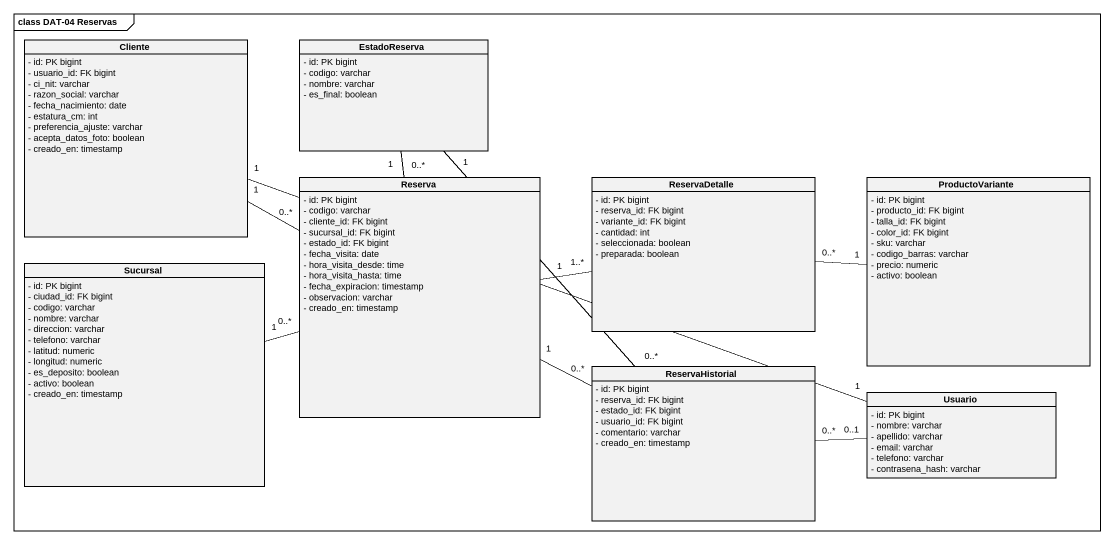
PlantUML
@startuml
mainframe class DAT-04 Reservas
hide circle
hide empty members
skinparam classAttributeIconSize 0
class Cliente {
  - id: PK bigint
  - usuario_id: FK bigint
  - ci_nit: varchar
  - razon_social: varchar
  - fecha_nacimiento: date
  - estatura_cm: int
  - preferencia_ajuste: varchar
  - acepta_datos_foto: boolean
  - creado_en: timestamp
}
class EstadoReserva {
  - id: PK bigint
  - codigo: varchar
  - nombre: varchar
  - es_final: boolean
}
class Reserva {
  - id: PK bigint
  - codigo: varchar
  - cliente_id: FK bigint
  - sucursal_id: FK bigint
  - estado_id: FK bigint
  - fecha_visita: date
  - hora_visita_desde: time
  - hora_visita_hasta: time
  - fecha_expiracion: timestamp
  - observacion: varchar
  - creado_en: timestamp
}
class ReservaDetalle {
  - id: PK bigint
  - reserva_id: FK bigint
  - variante_id: FK bigint
  - cantidad: int
  - seleccionada: boolean
  - preparada: boolean
}
class ProductoVariante {
  - id: PK bigint
  - producto_id: FK bigint
  - talla_id: FK bigint
  - color_id: FK bigint
  - sku: varchar
  - codigo_barras: varchar
  - precio: numeric
  - activo: boolean
}
class Sucursal {
  - id: PK bigint
  - ciudad_id: FK bigint
  - codigo: varchar
  - nombre: varchar
  - direccion: varchar
  - telefono: varchar
  - latitud: numeric
  - longitud: numeric
  - es_deposito: boolean
  - activo: boolean
  - creado_en: timestamp
}
class ReservaHistorial {
  - id: PK bigint
  - reserva_id: FK bigint
  - estado_id: FK bigint
  - usuario_id: FK bigint
  - comentario: varchar
  - creado_en: timestamp
}
class Usuario {
  - id: PK bigint
  - nombre: varchar
  - apellido: varchar
  - email: varchar
  - telefono: varchar
  - contrasena_hash: varchar
}
Cliente "1" -right- "0..*" Reserva
Cliente "1" -right- "1" Usuario
Reserva "0..*" -up- "1" EstadoReserva
Reserva "1" -right- "1..*" ReservaDetalle
ProductoVariante "1" -left- "0..*" ReservaDetalle
Sucursal "1" -right- "0..*" Reserva
ReservaHistorial "0..*" -up- "1" EstadoReserva
ReservaHistorial "0..*" -left- "1" Reserva
ReservaHistorial "0..*" -right- "0..1" Usuario
@enduml
